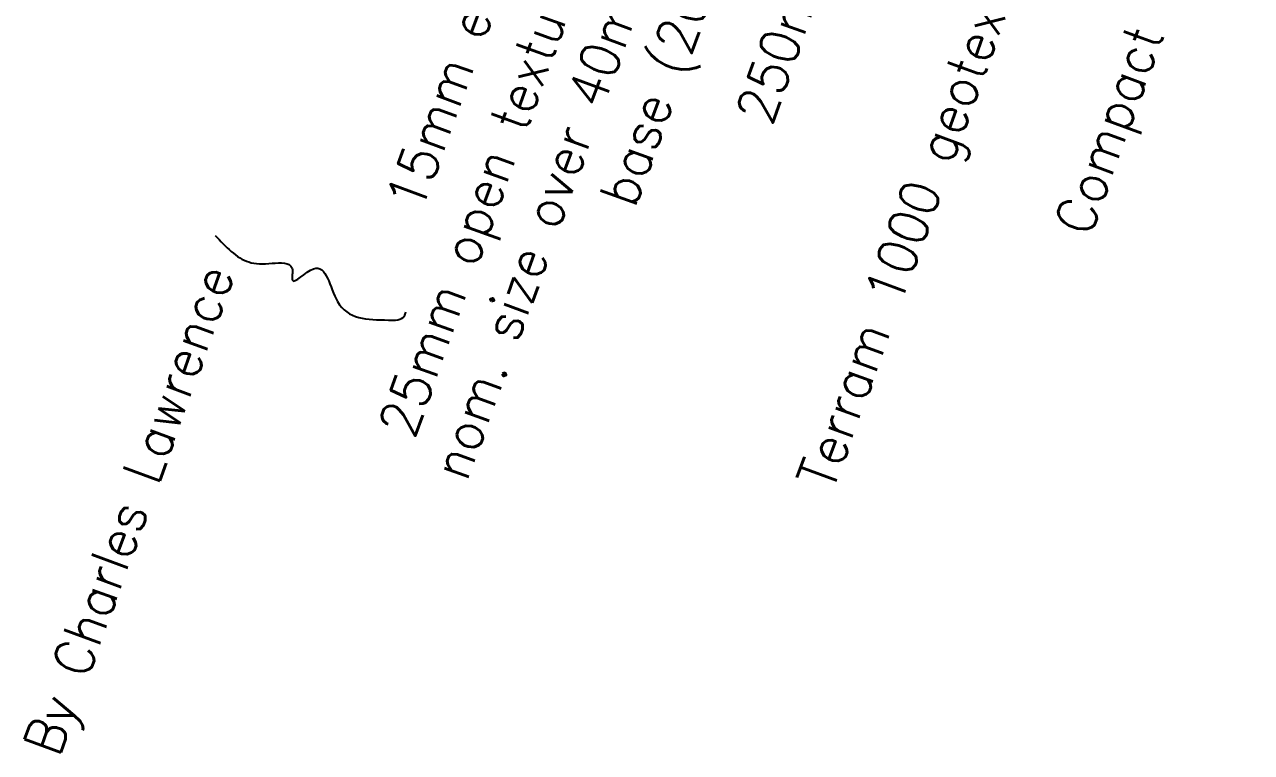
# Model space of a CAD drawing. Header units: millimetres. Extents: x 521005098 to 521837086, y 174609906 to 175681253.
# Drawn here: x 521824912 to 521826183, y 175359844 to 175360599 of the extents above; entities that cross this region are included whole.
import ezdxf

# ---------------------------------------------------------------- set-up
doc = ezdxf.new("R2010")
doc.units = ezdxf.units.MM
doc.header["$LTSCALE"] = 200
doc.layers.add('GT detail', color=3, linetype='Continuous')
doc.styles.add('GT1TO20', font='romans.shx', dxfattribs={"width": 0.95, "height": 40})

msp = doc.modelspace()

# ---------------------------------------------------------------- linework, layer by layer
at = {"layer": 'GT detail'}
msp.add_spline([(521825109.47459, 175360380.32668), (521825144.22108, 175360352.74356), (521825168.59223, 175360351.33253), (521825189.16, 175360346.33291), (521825189.56492, 175360333.75331), (521825211.34141, 175360345.73663), (521825236.28969, 175360311.75624), (521825289.02865, 175360292.56082), (521825305.41319, 175360296.56088), (521825307.01144, 175360300.95205)], degree=3, dxfattribs=at)

# ---------------------------------------------------------------- texts
at = {"layer": 'GT detail', "char_height": 40, "attachment_point": 3, "style": 'GT1TO20'}
for s, insert, width, rotation in [('15mm europave shock pad', (521825528.16175, 175361083.64207), 887.8767519, 69.99999999), ('25mm open textured bitmac 10mm nom. size over 40mm open textured base (20mm nom. size)', (521825596.83359, 175361058.64757), 1082.9376099, 69.99999999), ('250mm compacted 6F1 material', (521825819.58051, 175360977.57432), 560.025, 70), ('Terram 1000 geotextile material', (521825997.49194, 175360912.81985), 810.0346, 69.99999999), ('Compact formation', (521826148.10148, 175360858.00247), 810.0346, 69.99999999), ('By Charles Lawrence', (521825092.41002, 175360353.96525), 559.5085232, 70)]:
    msp.add_mtext(s, dxfattribs=dict(at, insert=insert, width=width, rotation=rotation))

doc.saveas('drawing.dxf')
